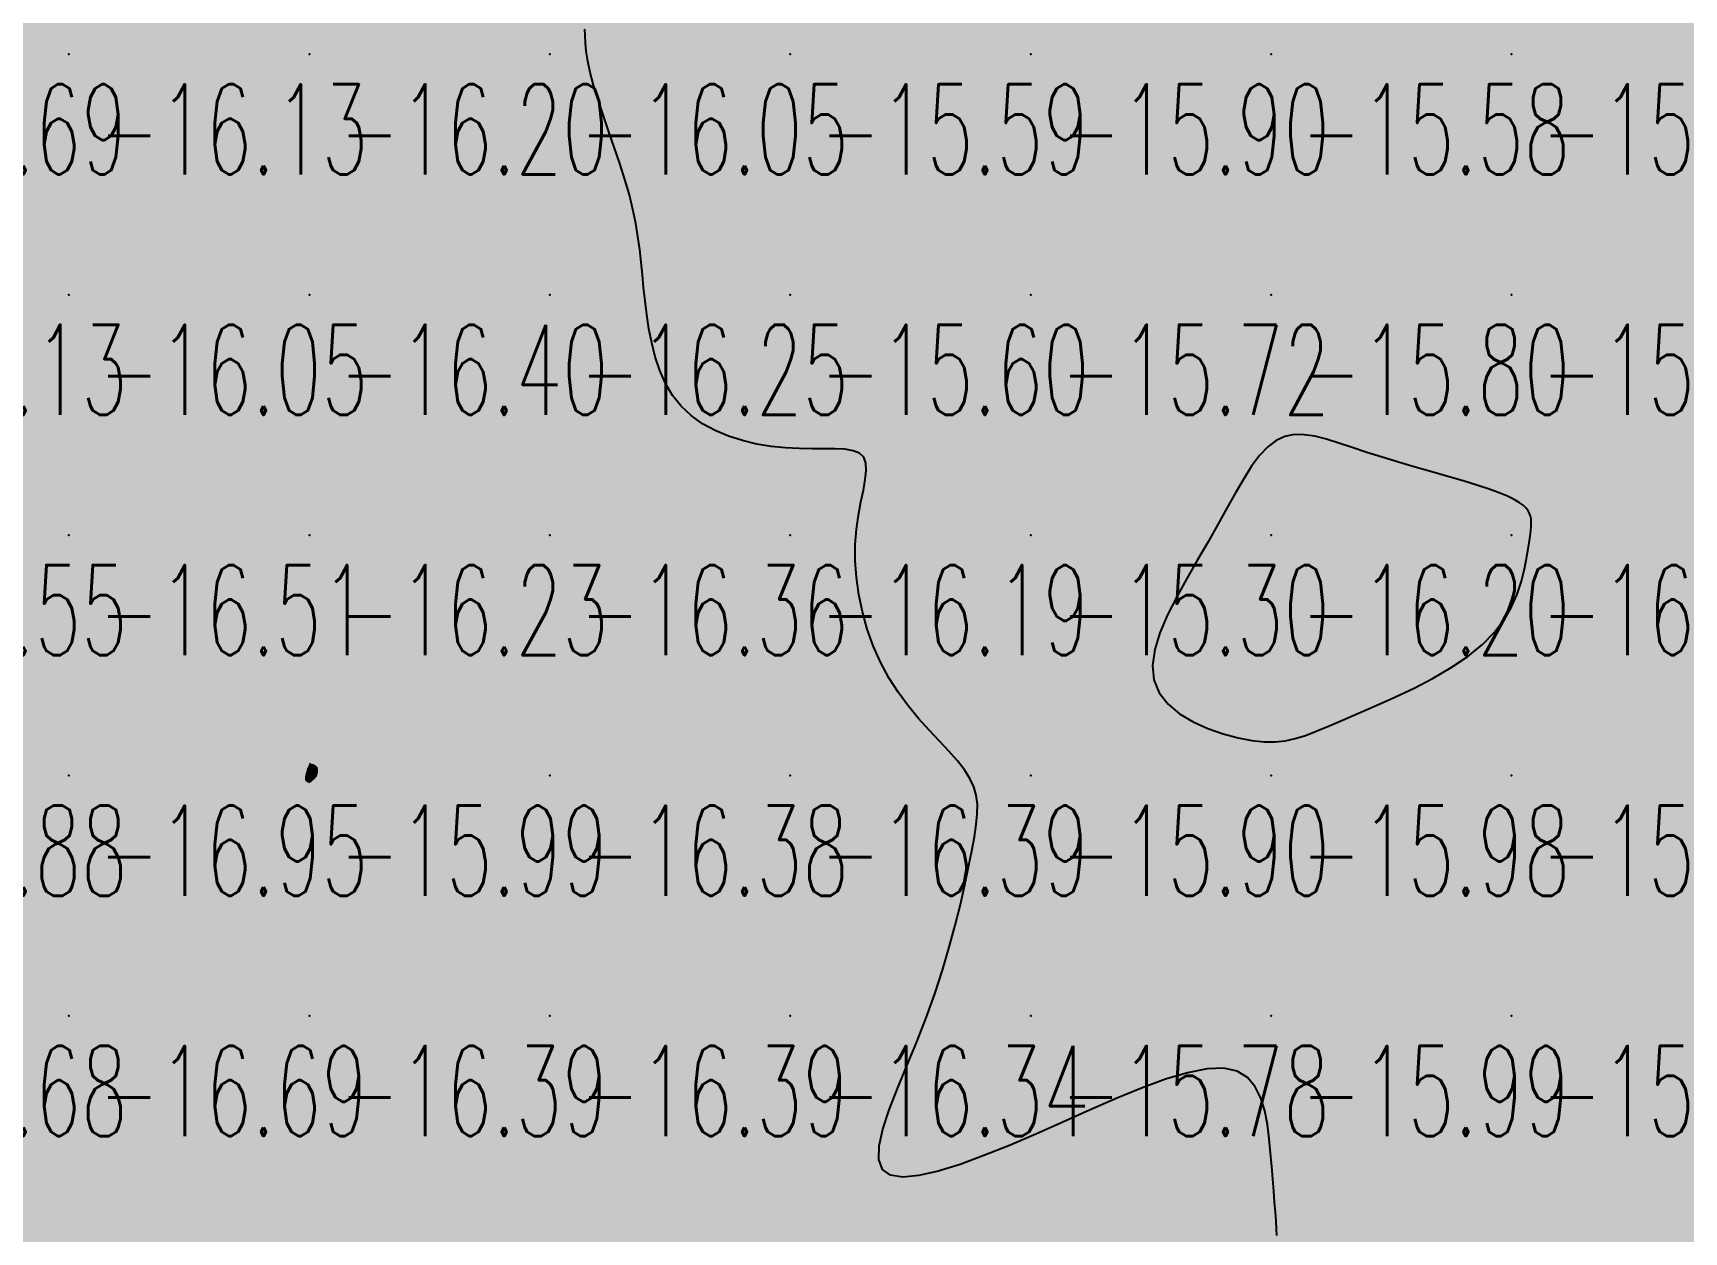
# Model space of a CAD drawing. Header units: millimetres. Extents: x 88261 to 90953, y 390274 to 392322.
# Drawn here: x 89508.8 to 89577.4, y 391288.2 to 391338.1 of the extents above; entities that cross this region are included whole.
import ezdxf
from ezdxf.enums import TextEntityAlignment as Align

# ---------------------------------------------------------------- set-up
doc = ezdxf.new("R2010")
doc.units = ezdxf.units.MM
doc.header["$LTSCALE"] = 25
for name, color, linetype in [('CN_03_00', 7, 'Continuous'), ('COTEAlt', 7, 'Continuous'), ('TN_COLORIAGE', 7, 'Continuous')]:
    doc.layers.add(name, color=color, linetype=linetype)
doc.styles.add('Simplex 1.0', font='Simplex.shx', dxfattribs={"width": 0.99, "height": 2.5})
doc.styles.get("Standard").update_dxf_attribs({"font": 'times.ttf'})

# ---------------------------------------------------------------- blocks, each defined once
blk = doc.blocks.new('COTE')
at = {"color": 0}
blk.add_point((0, 0), dxfattribs=at)
at = {"layer": 'COTEAlt'}
blk.add_attdef('ALT', text='', height=3.75, dxfattribs=at).set_placement((1.25, -1.25), align=Align.TOP_LEFT)

msp = doc.modelspace()

# ---------------------------------------------------------------- linework, layer by layer
at = {"layer": 'CN_03_00', "elevation": -16, "flags": 128}
msp.add_lwpolyline([(89560.489, 391288.104), (89560.472, 391288.379), (89560.449, 391288.704), (89560.421, 391289.075), (89560.388, 391289.491), (89560.352, 391289.947), (89560.312, 391290.442), (89560.268, 391290.972), (89560.221, 391291.534), (89560.169, 391292.122), (89560.097, 391292.715), (89559.988, 391293.29), (89559.824, 391293.823), (89559.587, 391294.291), (89559.262, 391294.669), (89558.829, 391294.934), (89558.272, 391295.062), (89557.579, 391295.038), (89556.765, 391294.876), (89555.85, 391294.601), (89554.853, 391294.234), (89553.796, 391293.8), (89552.697, 391293.322), (89551.578, 391292.823), (89550.458, 391292.325), (89549.358, 391291.853), (89548.3, 391291.425), (89547.306, 391291.06), (89546.398, 391290.778), (89545.6, 391290.597), (89544.932, 391290.537), (89544.417, 391290.617), (89544.078, 391290.855), (89543.928, 391291.264), (89543.946, 391291.828), (89544.101, 391292.523), (89544.365, 391293.326), (89544.707, 391294.214), (89545.096, 391295.165), (89545.504, 391296.154), (89545.899, 391297.158), (89546.258, 391298.157), (89546.578, 391299.139), (89546.86, 391300.093), (89547.107, 391301.009), (89547.323, 391301.878), (89547.508, 391302.69), (89547.665, 391303.434), (89547.797, 391304.101), (89547.905, 391304.685), (89547.983, 391305.195), (89548.026, 391305.645), (89548.028, 391306.048), (89547.982, 391306.419), (89547.881, 391306.771), (89547.721, 391307.117), (89547.494, 391307.471), (89547.198, 391307.845), (89546.844, 391308.244), (89546.447, 391308.67), (89546.022, 391309.126), (89545.585, 391309.614), (89545.148, 391310.138), (89544.729, 391310.701), (89544.341, 391311.304), (89543.997, 391311.95), (89543.7, 391312.629), (89543.451, 391313.331), (89543.25, 391314.047), (89543.099, 391314.767), (89542.998, 391315.48), (89542.948, 391316.176), (89542.95, 391316.846), (89543.001, 391317.479), (89543.086, 391318.071), (89543.187, 391318.616), (89543.287, 391319.11), (89543.366, 391319.548), (89543.406, 391319.924), (89543.391, 391320.235), (89543.3, 391320.475), (89543.121, 391320.642), (89542.859, 391320.748), (89542.522, 391320.806), (89542.12, 391320.829), (89541.662, 391320.833), (89541.157, 391320.831), (89540.615, 391320.837), (89540.044, 391320.865), (89539.454, 391320.926), (89538.856, 391321.026), (89538.261, 391321.167), (89537.679, 391321.353), (89537.122, 391321.586), (89536.6, 391321.87), (89536.124, 391322.207), (89535.706, 391322.6), (89535.353, 391323.05), (89535.061, 391323.549), (89534.823, 391324.086), (89534.633, 391324.651), (89534.483, 391325.233), (89534.367, 391325.823), (89534.277, 391326.409), (89534.206, 391326.981), (89534.148, 391327.532), (89534.096, 391328.067), (89534.044, 391328.594), (89533.986, 391329.12), (89533.914, 391329.655), (89533.822, 391330.205), (89533.705, 391330.78), (89533.555, 391331.386), (89533.37, 391332.029), (89533.157, 391332.697), (89532.927, 391333.379), (89532.692, 391334.059), (89532.463, 391334.723), (89532.251, 391335.359), (89532.066, 391335.951), (89531.921, 391336.487), (89531.822, 391336.956), (89531.763, 391337.363), (89531.732, 391337.715), (89531.718, 391338.021), (89531.71, 391338.289)], dxfattribs=at)
for points in [[(89563.878, 391309.83), (89564.616, 391310.148), (89565.397, 391310.497), (89566.195, 391310.877), (89566.984, 391311.287), (89567.738, 391311.725), (89568.431, 391312.19), (89569.036, 391312.681), (89569.534, 391313.196), (89569.931, 391313.724), (89570.24, 391314.256), (89570.474, 391314.78), (89570.647, 391315.286), (89570.77, 391315.763), (89570.858, 391316.201), (89570.922, 391316.588), (89570.974, 391316.917), (89571.015, 391317.193), (89571.044, 391317.422), (89571.061, 391317.613), (89571.064, 391317.774), (89571.054, 391317.91), (89571.029, 391318.031), (89570.988, 391318.143), (89570.93, 391318.254), (89570.846, 391318.365), (89570.728, 391318.479), (89570.567, 391318.597), (89570.353, 391318.721), (89570.079, 391318.853), (89569.734, 391318.994), (89569.311, 391319.147), (89568.804, 391319.313), (89568.226, 391319.489), (89567.594, 391319.675), (89566.925, 391319.868), (89566.237, 391320.067), (89565.545, 391320.27), (89564.868, 391320.475), (89564.221, 391320.68), (89563.62, 391320.881), (89563.063, 391321.067), (89562.547, 391321.227), (89562.068, 391321.347), (89561.622, 391321.414), (89561.207, 391321.416), (89560.818, 391321.34), (89560.451, 391321.173), (89560.103, 391320.907), (89559.767, 391320.547), (89559.436, 391320.103), (89559.104, 391319.584), (89558.764, 391319), (89558.408, 391318.36), (89558.031, 391317.674), (89557.625, 391316.952), (89557.189, 391316.203), (89556.744, 391315.439), (89556.317, 391314.672), (89555.933, 391313.915), (89555.62, 391313.178), (89555.403, 391312.474), (89555.31, 391311.816), (89555.367, 391311.214), (89555.59, 391310.679), (89555.958, 391310.211), (89556.439, 391309.807), (89557.003, 391309.467), (89557.616, 391309.188), (89558.249, 391308.968), (89558.869, 391308.805), (89559.445, 391308.697), (89559.955, 391308.642), (89560.411, 391308.638), (89560.834, 391308.682), (89561.247, 391308.772), (89561.669, 391308.906), (89562.122, 391309.081), (89562.629, 391309.295), (89563.21, 391309.545), (89563.878, 391309.83)], [(89520.546, 391307.286), (89520.56, 391307.328), (89520.569, 391307.37), (89520.574, 391307.411), (89520.572, 391307.451), (89520.566, 391307.49), (89520.554, 391307.526), (89520.536, 391307.561), (89520.513, 391307.593), (89520.485, 391307.621), (89520.454, 391307.645), (89520.42, 391307.662), (89520.385, 391307.673), (89520.35, 391307.676), (89520.316, 391307.67), (89520.285, 391307.653), (89520.256, 391307.626), (89520.231, 391307.59), (89520.208, 391307.547), (89520.188, 391307.499), (89520.171, 391307.448), (89520.155, 391307.396), (89520.141, 391307.345), (89520.129, 391307.298), (89520.119, 391307.256), (89520.11, 391307.219), (89520.102, 391307.186), (89520.097, 391307.156), (89520.095, 391307.13), (89520.095, 391307.106), (89520.098, 391307.085), (89520.105, 391307.064), (89520.115, 391307.044), (89520.129, 391307.026), (89520.146, 391307.01), (89520.165, 391306.997), (89520.188, 391306.988), (89520.214, 391306.984), (89520.242, 391306.986), (89520.273, 391306.994), (89520.306, 391307.008), (89520.341, 391307.03), (89520.375, 391307.057), (89520.41, 391307.088), (89520.443, 391307.123), (89520.474, 391307.162), (89520.502, 391307.202), (89520.526, 391307.244), (89520.546, 391307.286)]]:
    msp.add_lwpolyline(points, close=True, dxfattribs=at)
at = {"layer": 'TN_COLORIAGE', "color": 183}
for points in [[(89510.249, 391347.239, -16), (89504.745, 391341.736, -16), (89510.249, 391337.239, -16), (89507.259, 391337.239, -16)], [(89510.249, 391337.239, -16.001), (89520.249, 391337.239, -16.001), (89520.249, 391347.239, -16.001)], [(89510.249, 391347.239, -16.001), (89510.249, 391337.239, -16.001), (89520.249, 391347.239, -16.001)], [(89520.249, 391337.239, -16), (89526.646, 391343.636, -16), (89520.249, 391347.239, -16), (89520.333, 391347.239, -16)], [(89520.249, 391337.239, -16), (89526.646, 391343.636, -16), (89530.249, 391337.239, -16), (89530.249, 391340.394, -16)], [(89532.017, 391339.007, -16.053), (89530.249, 391340.394, -16.053), (89530.249, 391337.239, -16.053)], [(89531.385, 391337.239, -16.053), (89532.017, 391339.007, -16.053), (89530.249, 391337.239, -16.053)], [(89500.249, 391327.239, -16.133), (89510.249, 391327.239, -16.133), (89510.249, 391337.239, -16.133)], [(89510.249, 391337.239, -16), (89507.259, 391337.239, -16), (89500.249, 391327.239, -16), (89500.249, 391330.201, -16)], [(89510.249, 391327.239, -16.205), (89520.249, 391327.239, -16.205), (89520.249, 391337.239, -16.205)], [(89510.249, 391337.239, -16.205), (89510.249, 391327.239, -16.205), (89520.249, 391337.239, -16.205)], [(89520.249, 391327.239, -16.053), (89530.249, 391327.239, -16.053), (89530.249, 391337.239, -16.053)], [(89520.249, 391337.239, -16.053), (89520.249, 391327.239, -16.053), (89530.249, 391337.239, -16.053)], [(89530.249, 391327.239, -16), (89533.969, 391330.959, -16), (89530.249, 391337.239, -16), (89531.385, 391337.239, -16)], [(89533.969, 391330.959, -16.246), (89534.072, 391327.239, -16.246), (89530.249, 391327.239, -16.246)], [(89500.249, 391317.239, -16.054), (89510.249, 391317.239, -16.054), (89510.249, 391327.239, -16.054)], [(89500.249, 391327.239, -16.054), (89500.249, 391317.239, -16.054), (89510.249, 391327.239, -16.054)], [(89510.249, 391317.239, -16.403), (89520.249, 391317.239, -16.403), (89520.249, 391327.239, -16.403)], [(89510.249, 391327.239, -16.403), (89510.249, 391317.239, -16.403), (89520.249, 391327.239, -16.403)], [(89520.249, 391317.239, -16.246), (89530.249, 391317.239, -16.246), (89530.249, 391327.239, -16.246)], [(89520.249, 391327.239, -16.246), (89520.249, 391317.239, -16.246), (89530.249, 391327.239, -16.246)], [(89530.249, 391317.239, -16), (89534.978, 391321.969, -16), (89530.249, 391327.239, -16), (89534.072, 391327.239, -16)], [(89530.249, 391317.239, -16), (89534.978, 391321.969, -16), (89540.249, 391317.239, -16), (89540.249, 391320.484, -16)], [(89558.003, 391317.239, -16.202), (89560.249, 391322.275, -16.202), (89560.249, 391317.239, -16.202)], [(89563.708, 391320.698, -16.202), (89560.249, 391322.275, -16.202), (89560.249, 391317.239, -16.202)], [(89542.391, 391317.239, -16.191), (89544.29, 391321.281, -16.191), (89540.249, 391317.239, -16.191)], [(89540.249, 391320.484, -16.191), (89544.29, 391321.281, -16.191), (89540.249, 391317.239, -16.191)], [(89560.249, 391317.239, -16), (89563.708, 391320.698, -16), (89570.249, 391317.239, -16), (89570.249, 391319.008, -16)], [(89571.162, 391318.153, -16.082), (89570.249, 391319.008, -16.082), (89570.249, 391317.239, -16.082)], [(89571.03, 391317.239, -16.082), (89571.162, 391318.153, -16.082), (89570.249, 391317.239, -16.082)], [(89500.249, 391307.239, -16.507), (89510.249, 391307.239, -16.507), (89510.249, 391317.239, -16.507)], [(89500.249, 391317.239, -16.507), (89500.249, 391307.239, -16.507), (89510.249, 391317.239, -16.507)], [(89510.249, 391307.239, -16), (89520.115, 391307.239, -16), (89520.249, 391317.239, -16), (89520.249, 391307.773, -16)], [(89510.249, 391317.239, -16.228), (89510.249, 391307.239, -16.228), (89520.249, 391317.239, -16.228)], [(89530.249, 391317.239, -16), (89520.598, 391307.588, -16), (89520.249, 391317.239, -16), (89520.249, 391307.773, -16)], [(89530.249, 391307.239, -16), (89520.578, 391307.239, -16), (89530.249, 391317.239, -16), (89520.598, 391307.588, -16)], [(89530.249, 391307.239, -16.191), (89540.249, 391307.239, -16.191), (89540.249, 391317.239, -16.191)], [(89530.249, 391317.239, -16.191), (89530.249, 391307.239, -16.191), (89540.249, 391317.239, -16.191)], [(89540.249, 391307.239, -16), (89543.846, 391310.837, -16), (89540.249, 391317.239, -16), (89542.391, 391317.239, -16)], [(89553.487, 391310.478, -16.202), (89560.249, 391308.131, -16.202), (89560.249, 391317.239, -16.202)], [(89558.003, 391317.239, -16.202), (89553.487, 391310.478, -16.202), (89560.249, 391317.239, -16.202)], [(89560.249, 391317.239, -16), (89560.249, 391308.131, -16), (89570.249, 391317.239, -16), (89562.19, 391309.181, -16)], [(89570.249, 391312.417, -16.082), (89562.19, 391309.181, -16.082), (89570.249, 391317.239, -16.082)], [(89571.03, 391317.239, -16.082), (89570.249, 391312.417, -16.082), (89570.249, 391317.239, -16.082)], [(89543.846, 391310.837, -16.393), (89548.269, 391307.239, -16.393), (89540.249, 391307.239, -16.393)], [(89500.249, 391297.239, -16.95), (89510.249, 391297.239, -16.95), (89510.249, 391307.239, -16.95)], [(89500.249, 391307.239, -16.95), (89500.249, 391297.239, -16.95), (89510.249, 391307.239, -16.95)], [(89510.249, 391307.239, -16), (89520.115, 391307.239, -16), (89510.249, 391297.239, -16), (89520.066, 391307.057, -16)], [(89510.249, 391297.239, -16), (89520.066, 391307.057, -16), (89520.249, 391297.239, -16), (89520.249, 391306.916, -16)], [(89520.249, 391297.239, -16.378), (89530.249, 391297.239, -16.378), (89530.249, 391307.239, -16.378)], [(89520.249, 391297.239, -16), (89520.249, 391306.916, -16), (89530.249, 391307.239, -16), (89520.578, 391307.239, -16)], [(89530.249, 391297.239, -16.393), (89540.249, 391297.239, -16.393), (89540.249, 391307.239, -16.393)], [(89530.249, 391307.239, -16.393), (89530.249, 391297.239, -16.393), (89540.249, 391307.239, -16.393)], [(89540.249, 391307.239, -16), (89548.269, 391307.239, -16), (89540.249, 391297.239, -16), (89548.042, 391305.032, -16)], [(89546.346, 391297.239, -16.342), (89548.042, 391305.032, -16.342), (89540.249, 391297.239, -16.342)], [(89500.249, 391287.239, -16.693), (89510.249, 391287.239, -16.693), (89510.249, 391297.239, -16.693)], [(89500.249, 391297.239, -16.693), (89500.249, 391287.239, -16.693), (89510.249, 391297.239, -16.693)], [(89510.249, 391287.239, -16.385), (89520.249, 391287.239, -16.385), (89520.249, 391297.239, -16.385)], [(89510.249, 391297.239, -16.385), (89510.249, 391287.239, -16.385), (89520.249, 391297.239, -16.385)], [(89520.249, 391287.239, -16.394), (89530.249, 391287.239, -16.394), (89530.249, 391297.239, -16.394)], [(89520.249, 391297.239, -16.394), (89520.249, 391287.239, -16.394), (89530.249, 391297.239, -16.394)], [(89530.249, 391287.239, -16.342), (89540.249, 391287.239, -16.342), (89540.249, 391297.239, -16.342)], [(89530.249, 391297.239, -16.342), (89530.249, 391287.239, -16.342), (89540.249, 391297.239, -16.342)], [(89540.249, 391297.239, -16), (89546.346, 391297.239, -16), (89540.249, 391287.239, -16), (89541.968, 391288.959, -16)], [(89550.249, 391287.239, -16), (89559.783, 391296.774, -16), (89560.249, 391287.239, -16), (89560.249, 391291.222, -16)], [(89550.249, 391292.055, -16.204), (89559.783, 391296.774, -16.204), (89550.249, 391287.239, -16.204)], [(89550.249, 391287.239, -16), (89550.249, 391292.055, -16), (89540.249, 391287.239, -16), (89541.968, 391288.959, -16)], [(89560.55, 391287.541, -16.007), (89560.249, 391291.222, -16.007), (89560.249, 391287.239, -16.007)]]:
    msp.add_solid(points, dxfattribs=at)
at = {"layer": 'TN_COLORIAGE', "color": 241}
for points in [[(89532.017, 391339.007, -15.585), (89531.385, 391337.239, -15.585), (89540.249, 391347.239, -15.585), (89540.249, 391337.239, -15.585)], [(89540.249, 391337.239, -15.699), (89550.249, 391337.239, -15.699), (89550.249, 391347.239, -15.699)], [(89540.249, 391347.239, -15.699), (89540.249, 391337.239, -15.699), (89550.249, 391347.239, -15.699)], [(89550.249, 391337.239, -15.488), (89560.249, 391337.239, -15.488), (89560.249, 391347.239, -15.488)], [(89550.249, 391347.239, -15.488), (89550.249, 391337.239, -15.488), (89560.249, 391347.239, -15.488)], [(89560.249, 391337.239, -15.669), (89570.249, 391337.239, -15.669), (89570.249, 391347.239, -15.669)], [(89560.249, 391347.239, -15.669), (89560.249, 391337.239, -15.669), (89570.249, 391347.239, -15.669)], [(89570.249, 391337.239, -15.579), (89580.249, 391337.239, -15.579), (89580.249, 391347.239, -15.579)], [(89570.249, 391347.239, -15.579), (89570.249, 391337.239, -15.579), (89580.249, 391347.239, -15.579)], [(89531.385, 391337.239, -15.585), (89533.969, 391330.959, -15.585), (89540.249, 391337.239, -15.585)], [(89534.072, 391327.239, -15.585), (89533.969, 391330.959, -15.585), (89540.249, 391327.239, -15.585), (89540.249, 391337.239, -15.585)], [(89540.249, 391327.239, -15.9), (89550.249, 391327.239, -15.9), (89550.249, 391337.239, -15.9)], [(89540.249, 391337.239, -15.9), (89540.249, 391327.239, -15.9), (89550.249, 391337.239, -15.9)], [(89550.249, 391327.239, -15.576), (89560.249, 391327.239, -15.576), (89560.249, 391337.239, -15.576)], [(89550.249, 391337.239, -15.576), (89550.249, 391327.239, -15.576), (89560.249, 391337.239, -15.576)], [(89560.249, 391327.239, -15.244), (89570.249, 391327.239, -15.244), (89570.249, 391337.239, -15.244)], [(89560.249, 391337.239, -15.244), (89560.249, 391327.239, -15.244), (89570.249, 391337.239, -15.244)], [(89570.249, 391327.239, -15.481), (89580.249, 391327.239, -15.481), (89580.249, 391337.239, -15.481)], [(89570.249, 391337.239, -15.481), (89570.249, 391327.239, -15.481), (89580.249, 391337.239, -15.481)], [(89534.072, 391327.239, -15.603), (89534.978, 391321.969, -15.603), (89540.249, 391327.239, -15.603)], [(89540.249, 391320.484, -15.603), (89534.978, 391321.969, -15.603), (89540.249, 391327.239, -15.603)], [(89544.29, 391321.281, -15.603), (89540.249, 391320.484, -15.603), (89550.249, 391327.239, -15.603), (89540.249, 391327.239, -15.603)], [(89544.29, 391321.281, -15.301), (89542.391, 391317.239, -15.301), (89550.249, 391327.239, -15.301), (89550.249, 391317.239, -15.301)], [(89560.249, 391322.275, -15.301), (89558.003, 391317.239, -15.301), (89560.249, 391327.239, -15.301), (89550.249, 391317.239, -15.301)], [(89550.249, 391327.239, -15.8), (89550.249, 391317.239, -15.8), (89560.249, 391327.239, -15.8)], [(89560.249, 391322.275, -15.617), (89563.708, 391320.698, -15.617), (89560.249, 391327.239, -15.617), (89570.249, 391327.239, -15.617)], [(89570.249, 391319.008, -15.617), (89563.708, 391320.698, -15.617), (89570.249, 391327.239, -15.617)], [(89570.249, 391319.008, -15.182), (89571.162, 391318.153, -15.182), (89570.249, 391327.239, -15.182), (89580.249, 391327.239, -15.182)], [(89571.162, 391318.153, -15.03), (89571.03, 391317.239, -15.03), (89580.249, 391327.239, -15.03), (89580.249, 391317.239, -15.03)], [(89542.391, 391317.239, -15.301), (89543.846, 391310.837, -15.301), (89550.249, 391317.239, -15.301)], [(89548.269, 391307.239, -15.301), (89543.846, 391310.837, -15.301), (89550.249, 391307.239, -15.301), (89550.249, 391317.239, -15.301)], [(89553.487, 391310.478, -15.301), (89558.003, 391317.239, -15.301), (89550.249, 391307.239, -15.301), (89550.249, 391317.239, -15.301)], [(89570.249, 391307.239, -15.03), (89580.249, 391307.239, -15.03), (89580.249, 391317.239, -15.03)], [(89570.249, 391312.417, -15.03), (89571.03, 391317.239, -15.03), (89570.249, 391307.239, -15.03), (89580.249, 391317.239, -15.03)], [(89562.19, 391309.181, -15.912), (89570.249, 391312.417, -15.912), (89560.249, 391307.239, -15.912), (89570.249, 391307.239, -15.912)], [(89560.249, 391308.131, -15.903), (89553.487, 391310.478, -15.903), (89560.249, 391307.239, -15.903), (89550.249, 391307.239, -15.903)], [(89562.19, 391309.181, -15.98), (89560.249, 391308.131, -15.98), (89560.249, 391307.239, -15.98)], [(89520.249, 391307.773, -15.987), (89520.115, 391307.239, -15.987), (89520.249, 391307.239, -15.987)], [(89520.249, 391307.773, -15.987), (89520.598, 391307.588, -15.987), (89520.249, 391307.239, -15.987)], [(89520.598, 391307.588, -15.987), (89520.578, 391307.239, -15.987), (89520.249, 391307.239, -15.987)], [(89520.249, 391306.916, -15.987), (89520.066, 391307.057, -15.987), (89520.249, 391307.239, -15.987)], [(89520.066, 391307.057, -15.987), (89520.115, 391307.239, -15.987), (89520.249, 391307.239, -15.987)], [(89520.578, 391307.239, -15.987), (89520.249, 391306.916, -15.987), (89520.249, 391307.239, -15.987)], [(89548.042, 391305.032, -15.781), (89546.346, 391297.239, -15.781), (89550.249, 391307.239, -15.781), (89550.249, 391297.239, -15.781)], [(89548.042, 391305.032, -15.903), (89548.269, 391307.239, -15.903), (89550.249, 391307.239, -15.903)], [(89550.249, 391297.239, -15.98), (89560.249, 391297.239, -15.98), (89560.249, 391307.239, -15.98)], [(89550.249, 391307.239, -15.98), (89550.249, 391297.239, -15.98), (89560.249, 391307.239, -15.98)], [(89560.249, 391297.239, -15.912), (89570.249, 391297.239, -15.912), (89570.249, 391307.239, -15.912)], [(89560.249, 391307.239, -15.912), (89560.249, 391297.239, -15.912), (89570.249, 391307.239, -15.912)], [(89570.249, 391297.239, -15.124), (89580.249, 391297.239, -15.124), (89580.249, 391307.239, -15.124)], [(89570.249, 391307.239, -15.124), (89570.249, 391297.239, -15.124), (89580.249, 391307.239, -15.124)], [(89541.968, 391288.959, -15.781), (89550.249, 391292.055, -15.781), (89550.249, 391297.239, -15.781)], [(89541.968, 391288.959, -15.781), (89546.346, 391297.239, -15.781), (89550.249, 391297.239, -15.781)], [(89559.783, 391296.774, -15.781), (89550.249, 391292.055, -15.781), (89560.249, 391297.239, -15.781), (89550.249, 391297.239, -15.781)], [(89560.249, 391291.222, -15.99), (89559.783, 391296.774, -15.99), (89560.249, 391297.239, -15.99)], [(89560.249, 391291.222, -15.788), (89560.55, 391287.541, -15.788), (89560.249, 391297.239, -15.788), (89570.249, 391297.239, -15.788)], [(89560.55, 391287.541, -15.731), (89560.487, 391287.239, -15.731), (89570.249, 391297.239, -15.731), (89570.249, 391287.239, -15.731)], [(89570.249, 391287.239, -15.244), (89580.249, 391287.239, -15.244), (89580.249, 391297.239, -15.244)], [(89570.249, 391297.239, -15.244), (89570.249, 391287.239, -15.244), (89580.249, 391297.239, -15.244)]]:
    msp.add_solid(points, dxfattribs=at)

# ---------------------------------------------------------------- block references
at = {"layer": 'COTEAlt'}
ref = msp.add_blockref('COTE', (89500.249, 391337.239), dxfattribs=at)
ref.add_attrib('ALT', '-15.69', dxfattribs={"height": 3.75, "style": 'Simplex 1.0', "width": 0.6}).set_placement((89501.499, 391335.989), align=Align.TOP_LEFT)
ref = msp.add_blockref('COTE', (89510.249, 391337.239), dxfattribs=at)
ref.add_attrib('ALT', '-16.13', dxfattribs={"height": 3.75, "style": 'Simplex 1.0', "width": 0.6}).set_placement((89511.499, 391335.989), align=Align.TOP_LEFT)
ref = msp.add_blockref('COTE', (89520.249, 391337.239), dxfattribs=at)
ref.add_attrib('ALT', '-16.20', dxfattribs={"height": 3.75, "style": 'Simplex 1.0', "width": 0.6}).set_placement((89521.499, 391335.989), align=Align.TOP_LEFT)
ref = msp.add_blockref('COTE', (89530.249, 391337.239), dxfattribs=at)
ref.add_attrib('ALT', '-16.05', dxfattribs={"height": 3.75, "style": 'Simplex 1.0', "width": 0.6}).set_placement((89531.499, 391335.989), align=Align.TOP_LEFT)
ref = msp.add_blockref('COTE', (89540.249, 391337.239), dxfattribs=at)
ref.add_attrib('ALT', '-15.59', dxfattribs={"height": 3.75, "style": 'Simplex 1.0', "width": 0.6}).set_placement((89541.499, 391335.989), align=Align.TOP_LEFT)
ref = msp.add_blockref('COTE', (89550.249, 391337.239), dxfattribs=at)
ref.add_attrib('ALT', '-15.90', dxfattribs={"height": 3.75, "style": 'Simplex 1.0', "width": 0.6}).set_placement((89551.499, 391335.989), align=Align.TOP_LEFT)
ref = msp.add_blockref('COTE', (89560.249, 391337.239), dxfattribs=at)
ref.add_attrib('ALT', '-15.58', dxfattribs={"height": 3.75, "style": 'Simplex 1.0', "width": 0.6}).set_placement((89561.499, 391335.989), align=Align.TOP_LEFT)
ref = msp.add_blockref('COTE', (89570.249, 391337.239), dxfattribs=at)
ref.add_attrib('ALT', '-15.24', dxfattribs={"height": 3.75, "style": 'Simplex 1.0', "width": 0.6}).set_placement((89571.499, 391335.989), align=Align.TOP_LEFT)
ref = msp.add_blockref('COTE', (89500.249, 391327.239), dxfattribs=at)
ref.add_attrib('ALT', '-16.13', dxfattribs={"height": 3.75, "style": 'Simplex 1.0', "width": 0.6}).set_placement((89501.499, 391325.989), align=Align.TOP_LEFT)
ref = msp.add_blockref('COTE', (89510.249, 391327.239), dxfattribs=at)
ref.add_attrib('ALT', '-16.05', dxfattribs={"height": 3.75, "style": 'Simplex 1.0', "width": 0.6}).set_placement((89511.499, 391325.989), align=Align.TOP_LEFT)
ref = msp.add_blockref('COTE', (89520.249, 391327.239), dxfattribs=at)
ref.add_attrib('ALT', '-16.40', dxfattribs={"height": 3.75, "style": 'Simplex 1.0', "width": 0.6}).set_placement((89521.499, 391325.989), align=Align.TOP_LEFT)
ref = msp.add_blockref('COTE', (89530.249, 391327.239), dxfattribs=at)
ref.add_attrib('ALT', '-16.25', dxfattribs={"height": 3.75, "style": 'Simplex 1.0', "width": 0.6}).set_placement((89531.499, 391325.989), align=Align.TOP_LEFT)
ref = msp.add_blockref('COTE', (89540.249, 391327.239), dxfattribs=at)
ref.add_attrib('ALT', '-15.60', dxfattribs={"height": 3.75, "style": 'Simplex 1.0', "width": 0.6}).set_placement((89541.499, 391325.989), align=Align.TOP_LEFT)
ref = msp.add_blockref('COTE', (89550.249, 391327.239), dxfattribs=at)
ref.add_attrib('ALT', '-15.72', dxfattribs={"height": 3.75, "style": 'Simplex 1.0', "width": 0.6}).set_placement((89551.499, 391325.989), align=Align.TOP_LEFT)
ref = msp.add_blockref('COTE', (89560.249, 391327.239), dxfattribs=at)
ref.add_attrib('ALT', '-15.80', dxfattribs={"height": 3.75, "style": 'Simplex 1.0', "width": 0.6}).set_placement((89561.499, 391325.989), align=Align.TOP_LEFT)
ref = msp.add_blockref('COTE', (89570.249, 391327.239), dxfattribs=at)
ref.add_attrib('ALT', '-15.62', dxfattribs={"height": 3.75, "style": 'Simplex 1.0', "width": 0.6}).set_placement((89571.499, 391325.989), align=Align.TOP_LEFT)
ref = msp.add_blockref('COTE', (89500.249, 391317.239), dxfattribs=at)
ref.add_attrib('ALT', '-16.55', dxfattribs={"height": 3.75, "style": 'Simplex 1.0', "width": 0.6}).set_placement((89501.499, 391315.989), align=Align.TOP_LEFT)
ref = msp.add_blockref('COTE', (89510.249, 391317.239), dxfattribs=at)
ref.add_attrib('ALT', '-16.51', dxfattribs={"height": 3.75, "style": 'Simplex 1.0', "width": 0.6}).set_placement((89511.499, 391315.989), align=Align.TOP_LEFT)
ref = msp.add_blockref('COTE', (89520.249, 391317.239), dxfattribs=at)
ref.add_attrib('ALT', '-16.23', dxfattribs={"height": 3.75, "style": 'Simplex 1.0', "width": 0.6}).set_placement((89521.499, 391315.989), align=Align.TOP_LEFT)
ref = msp.add_blockref('COTE', (89530.249, 391317.239), dxfattribs=at)
ref.add_attrib('ALT', '-16.36', dxfattribs={"height": 3.75, "style": 'Simplex 1.0', "width": 0.6}).set_placement((89531.499, 391315.989), align=Align.TOP_LEFT)
ref = msp.add_blockref('COTE', (89540.249, 391317.239), dxfattribs=at)
ref.add_attrib('ALT', '-16.19', dxfattribs={"height": 3.75, "style": 'Simplex 1.0', "width": 0.6}).set_placement((89541.499, 391315.989), align=Align.TOP_LEFT)
ref = msp.add_blockref('COTE', (89550.249, 391317.239), dxfattribs=at)
ref.add_attrib('ALT', '-15.30', dxfattribs={"height": 3.75, "style": 'Simplex 1.0', "width": 0.6}).set_placement((89551.499, 391315.989), align=Align.TOP_LEFT)
ref = msp.add_blockref('COTE', (89560.249, 391317.239), dxfattribs=at)
ref.add_attrib('ALT', '-16.20', dxfattribs={"height": 3.75, "style": 'Simplex 1.0', "width": 0.6}).set_placement((89561.499, 391315.989), align=Align.TOP_LEFT)
ref = msp.add_blockref('COTE', (89570.249, 391317.239), dxfattribs=at)
ref.add_attrib('ALT', '-16.08', dxfattribs={"height": 3.75, "style": 'Simplex 1.0', "width": 0.6}).set_placement((89571.499, 391315.989), align=Align.TOP_LEFT)
ref = msp.add_blockref('COTE', (89500.249, 391307.239), dxfattribs=at)
ref.add_attrib('ALT', '-16.88', dxfattribs={"height": 3.75, "style": 'Simplex 1.0', "width": 0.6}).set_placement((89501.499, 391305.989), align=Align.TOP_LEFT)
ref = msp.add_blockref('COTE', (89510.249, 391307.239), dxfattribs=at)
ref.add_attrib('ALT', '-16.95', dxfattribs={"height": 3.75, "style": 'Simplex 1.0', "width": 0.6}).set_placement((89511.499, 391305.989), align=Align.TOP_LEFT)
ref = msp.add_blockref('COTE', (89520.249, 391307.239), dxfattribs=at)
ref.add_attrib('ALT', '-15.99', dxfattribs={"height": 3.75, "style": 'Simplex 1.0', "width": 0.6}).set_placement((89521.499, 391305.989), align=Align.TOP_LEFT)
ref = msp.add_blockref('COTE', (89530.249, 391307.239), dxfattribs=at)
ref.add_attrib('ALT', '-16.38', dxfattribs={"height": 3.75, "style": 'Simplex 1.0', "width": 0.6}).set_placement((89531.499, 391305.989), align=Align.TOP_LEFT)
ref = msp.add_blockref('COTE', (89540.249, 391307.239), dxfattribs=at)
ref.add_attrib('ALT', '-16.39', dxfattribs={"height": 3.75, "style": 'Simplex 1.0', "width": 0.6}).set_placement((89541.499, 391305.989), align=Align.TOP_LEFT)
ref = msp.add_blockref('COTE', (89550.249, 391307.239), dxfattribs=at)
ref.add_attrib('ALT', '-15.90', dxfattribs={"height": 3.75, "style": 'Simplex 1.0', "width": 0.6}).set_placement((89551.499, 391305.989), align=Align.TOP_LEFT)
ref = msp.add_blockref('COTE', (89560.249, 391307.239), dxfattribs=at)
ref.add_attrib('ALT', '-15.98', dxfattribs={"height": 3.75, "style": 'Simplex 1.0', "width": 0.6}).set_placement((89561.499, 391305.989), align=Align.TOP_LEFT)
ref = msp.add_blockref('COTE', (89570.249, 391307.239), dxfattribs=at)
ref.add_attrib('ALT', '-15.91', dxfattribs={"height": 3.75, "style": 'Simplex 1.0', "width": 0.6}).set_placement((89571.499, 391305.989), align=Align.TOP_LEFT)
ref = msp.add_blockref('COTE', (89500.249, 391297.239), dxfattribs=at)
ref.add_attrib('ALT', '-16.68', dxfattribs={"height": 3.75, "style": 'Simplex 1.0', "width": 0.6}).set_placement((89501.499, 391295.989), align=Align.TOP_LEFT)
ref = msp.add_blockref('COTE', (89510.249, 391297.239), dxfattribs=at)
ref.add_attrib('ALT', '-16.69', dxfattribs={"height": 3.75, "style": 'Simplex 1.0', "width": 0.6}).set_placement((89511.499, 391295.989), align=Align.TOP_LEFT)
ref = msp.add_blockref('COTE', (89520.249, 391297.239), dxfattribs=at)
ref.add_attrib('ALT', '-16.39', dxfattribs={"height": 3.75, "style": 'Simplex 1.0', "width": 0.6}).set_placement((89521.499, 391295.989), align=Align.TOP_LEFT)
ref = msp.add_blockref('COTE', (89530.249, 391297.239), dxfattribs=at)
ref.add_attrib('ALT', '-16.39', dxfattribs={"height": 3.75, "style": 'Simplex 1.0', "width": 0.6}).set_placement((89531.499, 391295.989), align=Align.TOP_LEFT)
ref = msp.add_blockref('COTE', (89540.249, 391297.239), dxfattribs=at)
ref.add_attrib('ALT', '-16.34', dxfattribs={"height": 3.75, "style": 'Simplex 1.0', "width": 0.6}).set_placement((89541.499, 391295.989), align=Align.TOP_LEFT)
ref = msp.add_blockref('COTE', (89550.249, 391297.239), dxfattribs=at)
ref.add_attrib('ALT', '-15.78', dxfattribs={"height": 3.75, "style": 'Simplex 1.0', "width": 0.6}).set_placement((89551.499, 391295.989), align=Align.TOP_LEFT)
ref = msp.add_blockref('COTE', (89560.249, 391297.239), dxfattribs=at)
ref.add_attrib('ALT', '-15.99', dxfattribs={"height": 3.75, "style": 'Simplex 1.0', "width": 0.6}).set_placement((89561.499, 391295.989), align=Align.TOP_LEFT)
ref = msp.add_blockref('COTE', (89570.249, 391297.239), dxfattribs=at)
ref.add_attrib('ALT', '-15.79', dxfattribs={"height": 3.75, "style": 'Simplex 1.0', "width": 0.6}).set_placement((89571.499, 391295.989), align=Align.TOP_LEFT)

doc.saveas('drawing.dxf')
